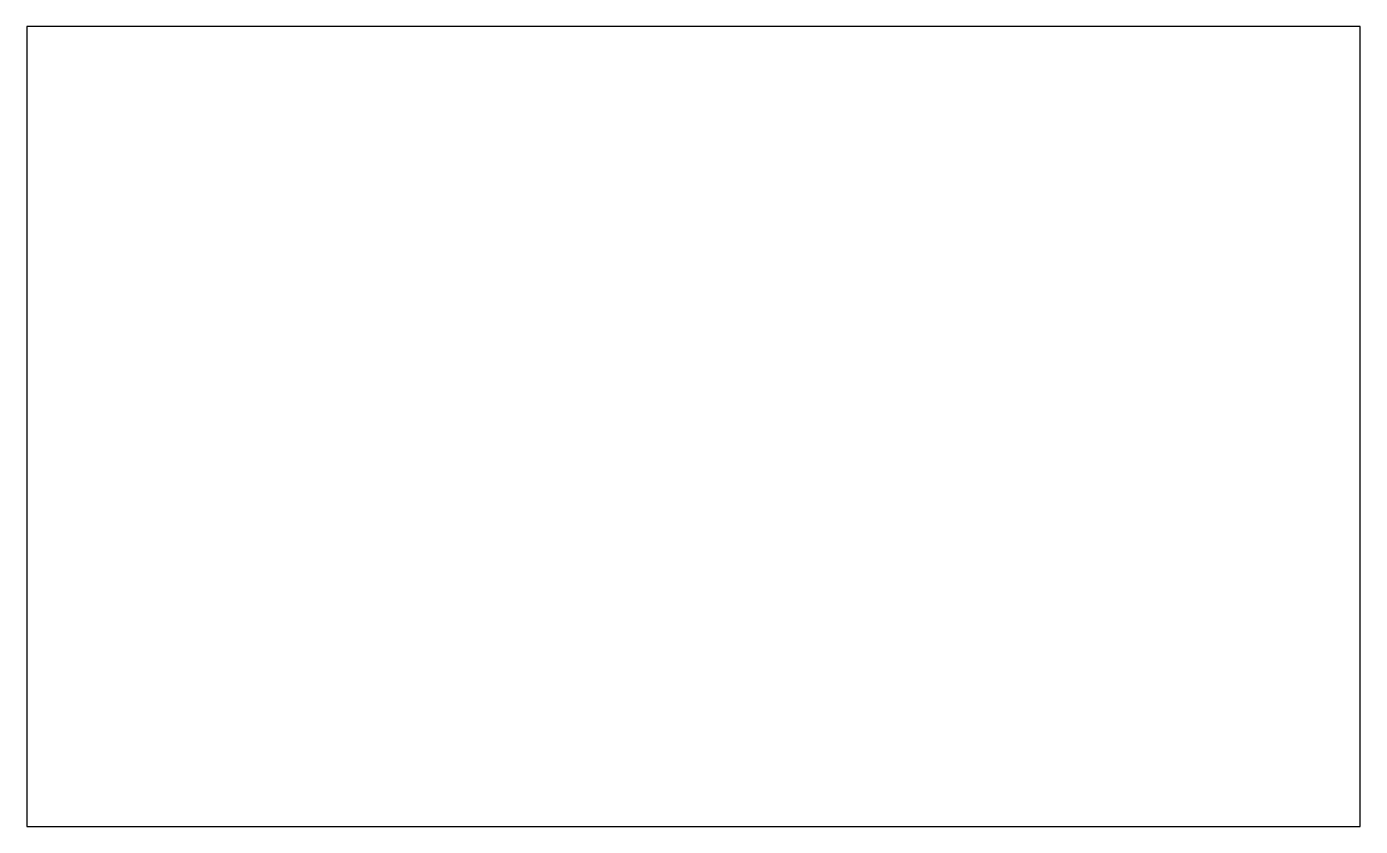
# Model space of a CAD drawing. Header units: metres. Extents: x 0 to 100, y 0 to 60.
import ezdxf

# ---------------------------------------------------------------- set-up
doc = ezdxf.new("R2010")
doc.units = ezdxf.units.M

msp = doc.modelspace()

# ---------------------------------------------------------------- linework, layer by layer
at = {"layer": 'PERFIL', "color": 1}
for p, q in [((100, 60), (0, 60)), ((0, 60), (0, 0)), ((100, 0), (100, 60)), ((0, 0), (100, 0))]:
    msp.add_line(p, q, dxfattribs=at)

doc.saveas('drawing.dxf')
